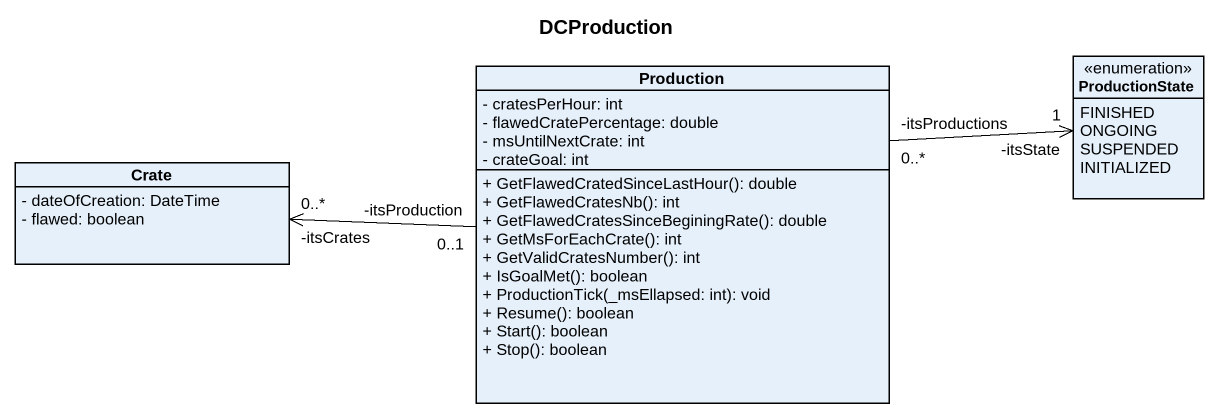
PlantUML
@startuml
title DCProduction
hide circle
hide empty members
skinparam classAttributeIconSize 0
class Production {
  - cratesPerHour: int
  - flawedCratePercentage: double
  - msUntilNextCrate: int
  - crateGoal: int
  + GetFlawedCratedSinceLastHour(): double
  + GetFlawedCratesNb(): int
  + GetFlawedCratesSinceBeginingRate(): double
  + GetMsForEachCrate(): int
  + GetValidCratesNumber(): int
  + IsGoalMet(): boolean
  + ProductionTick(_msEllapsed: int): void
  + Resume(): boolean
  + Start(): boolean
  + Stop(): boolean
}
enum ProductionState {
  FINISHED
  ONGOING
  SUSPENDED
  INITIALIZED
}
class Crate {
  - dateOfCreation: DateTime
  - flawed: boolean
}
Production "-itsProductions\n0..*" -right-> "-itsState\n1" ProductionState
Production "-itsProduction\n0..1" -left-> "-itsCrates\n0..*" Crate
@enduml
